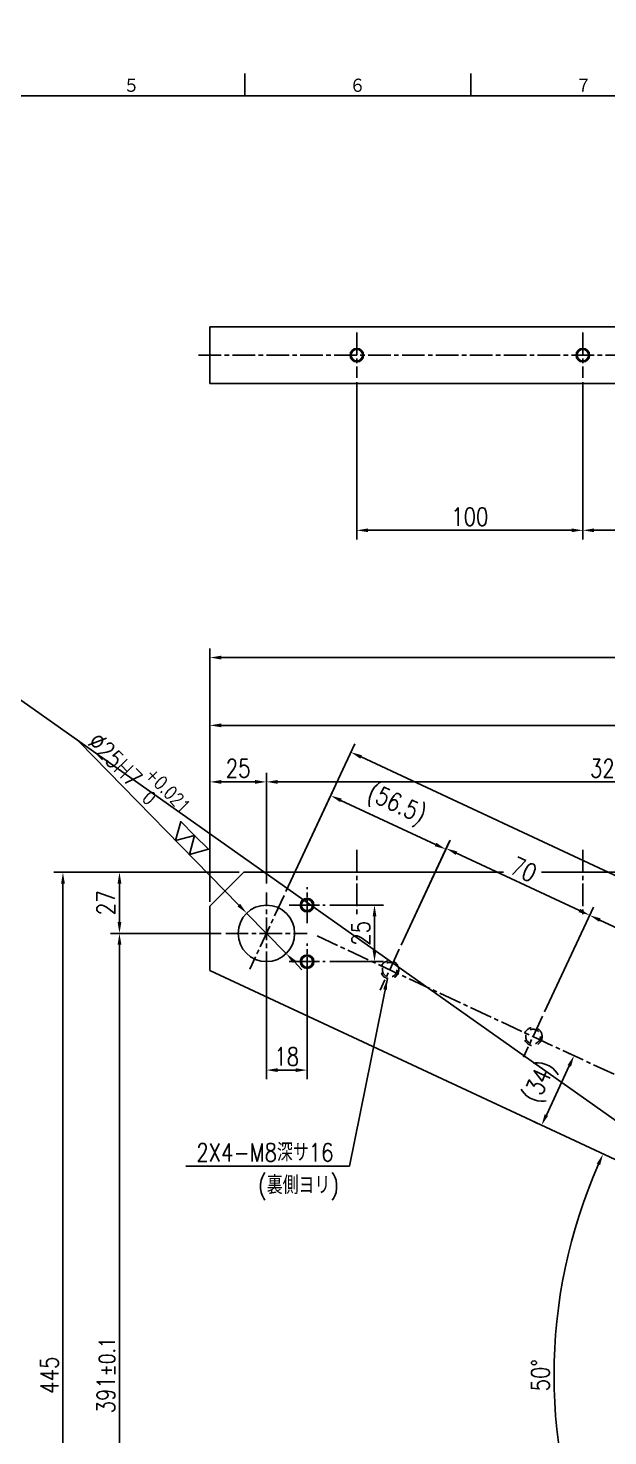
# Model space of a CAD drawing. Extents: x 0 to 1682, y 0 to 2376.
# Drawn here: x 424 to 681, y 1753 to 2376 of the extents above; entities that cross this region are included whole.
import ezdxf
from ezdxf.enums import TextEntityAlignment as Align

# ---------------------------------------------------------------- set-up
doc = ezdxf.new("R2010")
doc.units = 0
doc.header["$LTSCALE"] = 2
doc.header["$MEASUREMENT"] = 0
doc.linetypes.add('GEN7A', pattern=[7.5, 5, -0.75, 1, -0.75])
doc.linetypes.add('HIDDEN2', pattern=[3.5, 2, -1.5])
doc.layers.get('DEFPOINTS').update_dxf_attribs({"linetype": 'CONTINUOUS'})
for name, color, linetype in [('2', 5, 'CONTINUOUS'), ('4', 3, 'CONTINUOUS'), ('5', 3, 'CONTINUOUS'), ('6', 52, 'CONTINUOUS'), ('7A', 4, 'GEN7A'), ('8', 1, 'CONTINUOUS'), ('9', 3, 'HIDDEN2'), ('RAHM2', 1, 'CONTINUOUS')]:
    doc.layers.add(name, color=color, linetype=linetype)
doc.styles.add('DIMENSION', font='monotxt.shx', dxfattribs={"bigfont": 'bigfont.shx'})
doc.styles.get("Standard").update_dxf_attribs({"font": 'romans.shx', "width": 0.8, "bigfont": 'extfont.shx'})
doc.dimstyles.new('GEN-ISO', dxfattribs={"dimscale": 2, "dimtxt": 4, "dimasz": 2.5, "dimexe": 2, "dimexo": 1, "dimgap": 1, "dimtad": 1, "dimdec": 3, "dimrnd": 0.001, "dimdsep": 46, "dimtxsty": 'Standard', "dimcen": 0, "dimclrt": 52, "dimadec": 0, "dimazin": 0, "dimtp": 0.1, "dimtm": 0.1, "dimtfac": 0.6, "dimtdec": 3, "dimtmove": 0, "dimatfit": 3, "dimfxl": 1, "dimarcsym": 0})
doc.dimstyles.new('GEN-ISO$2', dxfattribs={"dimscale": 2, "dimtxt": 4, "dimasz": 2.5, "dimexe": 2, "dimexo": 1, "dimgap": 1, "dimtad": 1, "dimdec": 3, "dimrnd": 0.001, "dimdsep": 46, "dimtxsty": 'Standard', "dimcen": 0, "dimclrt": 52, "dimadec": 3, "dimazin": 0, "dimtp": 0.1, "dimtm": 0.1, "dimtfac": 0.6, "dimtdec": 3, "dimtofl": 0, "dimtmove": 0, "dimatfit": 3, "dimfxl": 1, "dimarcsym": 0})
doc.dimstyles.new('GEN-ISO$3', dxfattribs={"dimscale": 2, "dimtxt": 4, "dimasz": 2.5, "dimexe": 2, "dimexo": 1, "dimgap": 1, "dimtad": 1, "dimdec": 3, "dimrnd": 0.001, "dimdsep": 46, "dimtxsty": 'Standard', "dimcen": 0, "dimclrt": 52, "dimadec": 0, "dimazin": 0, "dimtp": 0.1, "dimtm": 0.1, "dimtfac": 0.6, "dimtdec": 3, "dimtmove": 0, "dimatfit": 0, "dimfxl": 1, "dimarcsym": 0})

# ---------------------------------------------------------------- blocks, each defined once
blk = doc.blocks.new('*D83')
at = {"layer": '5', "color": 0, "lineweight": -2, "transparency": 16777216}
for p, q in [((517.55, 2002.57), (435.55, 2002.57)), ((439.55, 1997.57), (439.55, 1562.57)), ((517.55, 1557.57), (435.55, 1557.57))]:
    blk.add_line(p, q, dxfattribs=at)
at = {"layer": '5', "color": 0, "transparency": 16777216}
for points in [[(438.72, 1997.57), (440.39, 1997.57), (439.55, 2002.57)], [(438.72, 1562.57), (440.39, 1562.57), (439.55, 1557.57)]]:
    blk.add_solid(points, dxfattribs=at)
at = {"layer": 'DEFPOINTS', "color": 0, "transparency": 16777216}
for p in [(519.55, 2002.57), (439.55, 1557.57), (519.55, 1557.57)]:
    blk.add_point(p, dxfattribs=at)
at = {"layer": '5', "color": 52, "transparency": 16777216, "insert": (433.55, 1780.07), "char_height": 8, "attachment_point": 5, "rotation": 90}
blk.add_mtext('445', dxfattribs=at)
blk = doc.blocks.new('*D86')
at = {"layer": '5', "color": 0, "lineweight": -2, "transparency": 16777216}
for p, q in [((509.55, 1975.57), (460.55, 1975.57)), ((464.55, 1589.57), (464.55, 1970.57)), ((509.55, 1584.57), (460.55, 1584.57))]:
    blk.add_line(p, q, dxfattribs=at)
at = {"layer": '5', "color": 0, "transparency": 16777216}
for points in [[(463.72, 1970.57), (465.39, 1970.57), (464.55, 1975.57)], [(463.72, 1589.57), (465.39, 1589.57), (464.55, 1584.57)]]:
    blk.add_solid(points, dxfattribs=at)
at = {"layer": 'DEFPOINTS', "color": 0, "transparency": 16777216}
for p in [(464.55, 1975.57), (511.55, 1975.57), (511.55, 1584.57)]:
    blk.add_point(p, dxfattribs=at)
at = {"layer": '5', "color": 52, "transparency": 16777216, "insert": (458.55, 1780.07), "char_height": 8, "attachment_point": 5, "rotation": 90}
blk.add_mtext('391\\H7%%P0.1', dxfattribs=at)
blk = doc.blocks.new('*D89')
at = {"layer": '5', "color": 0, "lineweight": -2, "transparency": 16777216}
for p, q in [((504.55, 1994.57), (504.55, 2101.57)), ((1014.55, 1709.57), (1014.55, 2101.57)), ((1009.55, 2097.57), (509.55, 2097.57))]:
    blk.add_line(p, q, dxfattribs=at)
at = {"layer": '5', "color": 0, "transparency": 16777216}
for points in [[(509.55, 2098.4), (509.55, 2096.73), (504.55, 2097.57)], [(1009.55, 2098.4), (1009.55, 2096.73), (1014.55, 2097.57)]]:
    blk.add_solid(points, dxfattribs=at)
at = {"layer": 'DEFPOINTS', "color": 0, "transparency": 16777216}
for p in [(504.55, 2097.57), (504.55, 1992.57), (1014.55, 1707.57)]:
    blk.add_point(p, dxfattribs=at)
at = {"layer": '5', "color": 52, "transparency": 16777216, "insert": (759.55, 2103.57), "char_height": 8, "attachment_point": 5}
blk.add_mtext('510', dxfattribs=at)
blk = doc.blocks.new('*D90')
at = {"layer": '5', "color": 0, "lineweight": -2, "transparency": 16777216}
for p, q in [((504.55, 1989.57), (504.55, 2046.57)), ((524.55, 2042.57), (509.55, 2042.57)), ((529.55, 1997.57), (529.55, 2046.57))]:
    blk.add_line(p, q, dxfattribs=at)
at = {"layer": '5', "color": 0, "transparency": 16777216}
for points in [[(509.55, 2043.4), (509.55, 2041.73), (504.55, 2042.57)], [(524.55, 2043.4), (524.55, 2041.73), (529.55, 2042.57)]]:
    blk.add_solid(points, dxfattribs=at)
at = {"layer": 'DEFPOINTS', "color": 0, "transparency": 16777216}
for p in [(504.55, 2042.57), (529.55, 1995.57), (504.55, 1987.57)]:
    blk.add_point(p, dxfattribs=at)
at = {"layer": '5', "color": 52, "transparency": 16777216, "insert": (517.05, 2048.57), "char_height": 8, "attachment_point": 5}
blk.add_mtext('25', dxfattribs=at)
blk = doc.blocks.new('*D91')
at = {"layer": '5', "color": 0, "lineweight": -2, "transparency": 16777216}
for p, q in [((529.55, 1997.57), (529.55, 2046.57)), ((534.55, 2042.57), (844.55, 2042.57)), ((849.55, 1879.57), (849.55, 2046.57))]:
    blk.add_line(p, q, dxfattribs=at)
at = {"layer": '5', "color": 0, "transparency": 16777216}
for points in [[(534.55, 2043.4), (534.55, 2041.73), (529.55, 2042.57)], [(844.55, 2043.4), (844.55, 2041.73), (849.55, 2042.57)]]:
    blk.add_solid(points, dxfattribs=at)
at = {"layer": 'DEFPOINTS', "color": 0, "transparency": 16777216}
for p in [(849.55, 2042.57), (529.55, 1995.57), (849.55, 1877.57)]:
    blk.add_point(p, dxfattribs=at)
at = {"layer": '5', "color": 52, "transparency": 16777216, "insert": (689.55, 2048.57), "char_height": 8, "attachment_point": 5}
blk.add_mtext('320\\H7%%P0.1', dxfattribs=at)
blk = doc.blocks.new('*D97')
at = {"layer": '5', "color": 0, "lineweight": -2, "transparency": 16777216}
for p, q in [((538.21, 1994.13), (568.62, 2059.34)), ((876.18, 1911.5), (571.46, 2053.6)), ((852, 1847.8), (882.4, 1913.01))]:
    blk.add_line(p, q, dxfattribs=at)
at = {"layer": '5', "color": 0, "transparency": 16777216}
for points in [[(571.81, 2054.35), (571.1, 2052.84), (566.93, 2055.71)], [(876.53, 1912.26), (875.83, 1910.75), (880.71, 1909.39)]]:
    blk.add_solid(points, dxfattribs=at)
at = {"layer": 'DEFPOINTS', "color": 0, "transparency": 16777216}
for p in [(566.93, 2055.71), (537.36, 1992.31), (851.15, 1845.99)]:
    blk.add_point(p, dxfattribs=at)
at = {"layer": '5', "color": 52, "transparency": 16777216, "insert": (727.24, 1989.89), "char_height": 8, "attachment_point": 5, "rotation": 335}
blk.add_mtext('(346.5)', dxfattribs=at)
blk = doc.blocks.new('*D100')
at = {"layer": '5', "color": 0, "lineweight": -2, "transparency": 16777216}
for p, q in [((589.17, 1970.36), (610.8, 2016.77)), ((668.02, 1985.67), (613.65, 2011.03)), ((652.61, 1940.78), (674.25, 1987.18))]:
    blk.add_line(p, q, dxfattribs=at)
at = {"layer": '5', "color": 0, "transparency": 16777216}
for points in [[(614, 2011.78), (613.29, 2010.27), (609.11, 2013.14)], [(668.38, 1986.43), (667.67, 1984.92), (672.56, 1983.56)]]:
    blk.add_solid(points, dxfattribs=at)
at = {"layer": 'DEFPOINTS', "color": 0, "transparency": 16777216}
for p in [(609.11, 2013.14), (588.32, 1968.55), (651.76, 1938.97)]:
    blk.add_point(p, dxfattribs=at)
at = {"layer": '5', "color": 52, "transparency": 16777216, "insert": (643.37, 2003.79), "char_height": 8, "attachment_point": 5, "rotation": 335}
blk.add_mtext('70', dxfattribs=at)
blk = doc.blocks.new('*D101')
at = {"layer": '5', "color": 0, "lineweight": -2, "transparency": 16777216}
for p, q in [((652.61, 1940.78), (674.25, 1987.18)), ((731.47, 1956.09), (677.09, 1981.45)), ((716.05, 1911.2), (737.69, 1957.6))]:
    blk.add_line(p, q, dxfattribs=at)
at = {"layer": '5', "color": 0, "transparency": 16777216}
for points in [[(677.44, 1982.2), (676.74, 1980.69), (672.56, 1983.56)], [(731.82, 1956.84), (731.11, 1955.33), (736, 1953.98)]]:
    blk.add_solid(points, dxfattribs=at)
at = {"layer": 'DEFPOINTS', "color": 0, "transparency": 16777216}
for p in [(672.56, 1983.56), (651.76, 1938.97), (715.2, 1909.39)]:
    blk.add_point(p, dxfattribs=at)
at = {"layer": '5', "color": 52, "transparency": 16777216, "insert": (706.81, 1974.2), "char_height": 8, "attachment_point": 5, "rotation": 335}
blk.add_mtext('70', dxfattribs=at)
blk = doc.blocks.new('*D102')
at = {"layer": '5', "color": 0, "lineweight": -2, "transparency": 16777216}
for p, q in [((538.21, 1994.13), (559.67, 2040.14)), ((604.4, 2014.87), (562.51, 2034.4)), ((589.17, 1970.36), (610.62, 2016.38))]:
    blk.add_line(p, q, dxfattribs=at)
at = {"layer": '5', "color": 0, "transparency": 16777216}
for points in [[(562.86, 2035.16), (562.15, 2033.65), (557.98, 2036.52)], [(604.75, 2015.62), (604.05, 2014.11), (608.93, 2012.76)]]:
    blk.add_solid(points, dxfattribs=at)
at = {"layer": 'DEFPOINTS', "color": 0, "transparency": 16777216}
for p in [(557.98, 2036.52), (537.36, 1992.31), (588.32, 1968.55)]:
    blk.add_point(p, dxfattribs=at)
at = {"layer": '5', "color": 52, "transparency": 16777216, "insert": (586.88, 2031.97), "char_height": 8, "attachment_point": 5, "rotation": 335}
blk.add_mtext('(56.5)', dxfattribs=at)
blk = doc.blocks.new('*D103')
at = {"layer": '5', "color": 0, "lineweight": -2, "transparency": 16777216}
for p, q in [((663.85, 1922.3), (662.04, 1923.14)), ((663.55, 1916.92), (653.41, 1895.17)), ((649.48, 1891.48), (647.67, 1892.33))]:
    blk.add_line(p, q, dxfattribs=at)
at = {"layer": '5', "color": 0, "transparency": 16777216}
for points in [[(662.79, 1917.27), (664.31, 1916.57), (665.66, 1921.45)], [(652.65, 1895.52), (654.16, 1894.82), (651.29, 1890.64)]]:
    blk.add_solid(points, dxfattribs=at)
at = {"layer": 'DEFPOINTS', "color": 0, "transparency": 16777216}
for p in [(665.66, 1921.45), (651.29, 1890.64), (651.29, 1890.64)]:
    blk.add_point(p, dxfattribs=at)
at = {"layer": '5', "color": 52, "transparency": 16777216, "insert": (651.14, 1909.47), "char_height": 8, "attachment_point": 5, "rotation": 65}
blk.add_mtext('(34)', dxfattribs=at)
blk = doc.blocks.new('*D110')
at = {"layer": '5', "color": 0, "lineweight": -2, "transparency": 16777216}
for p, q in [((504.55, 1989.57), (504.55, 2071.57)), ((509.55, 2067.57), (889.55, 2067.57)), ((894.55, 2004.57), (894.55, 2071.57))]:
    blk.add_line(p, q, dxfattribs=at)
at = {"layer": '5', "color": 0, "transparency": 16777216}
for points in [[(509.55, 2068.4), (509.55, 2066.73), (504.55, 2067.57)], [(889.55, 2068.4), (889.55, 2066.73), (894.55, 2067.57)]]:
    blk.add_solid(points, dxfattribs=at)
at = {"layer": 'DEFPOINTS', "color": 0, "transparency": 16777216}
for p in [(894.55, 2067.57), (894.55, 2002.57), (504.55, 1987.57)]:
    blk.add_point(p, dxfattribs=at)
at = {"layer": '5', "color": 52, "transparency": 16777216, "insert": (699.55, 2073.57), "char_height": 8, "attachment_point": 5}
blk.add_mtext('390', dxfattribs=at)
blk = doc.blocks.new('*D113')
at = {"layer": '5', "color": 0, "lineweight": -2, "transparency": 16777216}
for p, q in [((517.55, 2002.57), (460.55, 2002.57)), ((464.55, 1980.57), (464.55, 1997.57)), ((509.55, 1975.57), (460.55, 1975.57))]:
    blk.add_line(p, q, dxfattribs=at)
at = {"layer": '5', "color": 0, "transparency": 16777216}
for points in [[(463.72, 1997.57), (465.39, 1997.57), (464.55, 2002.57)], [(463.72, 1980.57), (465.39, 1980.57), (464.55, 1975.57)]]:
    blk.add_solid(points, dxfattribs=at)
at = {"layer": 'DEFPOINTS', "color": 0, "transparency": 16777216}
for p in [(464.55, 2002.57), (519.55, 2002.57), (511.55, 1975.57)]:
    blk.add_point(p, dxfattribs=at)
at = {"layer": '5', "color": 52, "transparency": 16777216, "insert": (458.55, 1989.07), "char_height": 8, "attachment_point": 5, "rotation": 90}
blk.add_mtext('27', dxfattribs=at)
blk = doc.blocks.new('*D116')
at = {"layer": '5', "color": 0, "lineweight": -2, "transparency": 16777216}
for p, q in [((517.32, 1988.08), (446.75, 2060.26)), ((538.29, 1966.63), (520.82, 1984.5)), ((541.79, 1963.05), (545.28, 1959.48))]:
    blk.add_line(p, q, dxfattribs=at)
at = {"layer": '5', "color": 0, "transparency": 16777216}
for points in [[(517.92, 1988.66), (516.72, 1987.5), (520.82, 1984.5)], [(542.38, 1963.63), (541.19, 1962.47), (538.29, 1966.63)]]:
    blk.add_solid(points, dxfattribs=at)
at = {"layer": 'DEFPOINTS', "color": 0, "transparency": 16777216}
for p in [(520.82, 1984.5), (538.29, 1966.63)]:
    blk.add_point(p, dxfattribs=at)
at = {"layer": '5', "color": 52, "transparency": 16777216, "insert": (473.25, 2046.03), "char_height": 8, "attachment_point": 5, "rotation": 314.35089}
blk.add_mtext('∅25H7\\H6;\\S+0.021^   0;', dxfattribs=at)
blk = doc.blocks.new('1A1ﾌﾞﾋﾝ')
at = {"layer": 'RAHM2', "color": 5, "linetype": 'Continuous'}
for p, q in [((260, 584), (260, 579)), ((310, 584), (310, 579)), ((826, 579), (25, 579))]:
    blk.add_line(p, q, dxfattribs=at)
for s, p in [('５', (233.1, 579.6)), ('６', (283.1, 579.6)), ('７', (333.1, 579.6))]:
    blk.add_text(s, height=3.31, dxfattribs=at).set_placement(p)
at = {"layer": 'RAHM2', "color": 5, "linetype": 'Continuous', "width": 0.7}
for tag, p in [('HEADER3', (35, 566.01)), ('HEADER4', (54.75, 566)), ('HEADER15', (74.49, 566)), ('HEADER16', (94.43, 566))]:
    blk.add_attdef(tag, text='', height=6, dxfattribs=at).set_placement(p, align=Align.MIDDLE)
at = {"layer": 'RAHM2', "color": 7, "linetype": 'Continuous'}
blk.add_attdef('HEADER5', text='', height=2.5, dxfattribs=at).set_placement((63.69, 559.1), align=Align.BOTTOM_RIGHT)
for tag, height, width, p in [('HEADER1', 5, 0.9, (775.12, 45.15)), ('HEADER7', 5, 0.8, (590.38, 40.8)), ('GEN-TITLE-SCA', 4, 0.85, (677.79, 40.85)), ('HEADER2', 6, 0.9, (774.89, 36.68)), ('HEADER11', 3.2, 0.63, (46.91, 24.38)), ('HEADER9', 3.33, 0.8, (71.4, 24.2)), ('HEADER10', 3.5, 0.8, (92.57, 24.22)), ('HEADER14', 3.31, 0.8, (542.54, 17.82))]:
    blk.add_attdef(tag, text='', height=height, dxfattribs=dict(at, width=width)).set_placement(p, align=Align.MIDDLE)
at = {"layer": 'RAHM2', "color": 7, "linetype": 'Continuous', "width": 0.8}
blk.add_attdef('GEN-TITLE-DAT', text='', height=3.5, dxfattribs=at).set_placement((691.35, 39.1), align=Align.BOTTOM_LEFT)
at = {"layer": 'RAHM2', "color": 5, "linetype": 'Continuous'}
blk.add_attdef('HEADER6', text='', height=5.8, dxfattribs=at).set_placement((623.09, 17.9), align=Align.BOTTOM_RIGHT)
at = {"layer": 'RAHM2', "color": 5, "linetype": 'Continuous', "style": 'DIMENSION', "width": 1.2}
for tag, p in [('HEADER13', (629.56, 16.75)), ('HEADER12', (663.26, 16.72)), ('GEN-TITLE-DWG', (732.79, 16.74))]:
    blk.add_attdef(tag, text='', height=7.02, dxfattribs=at).set_placement(p, align=Align.BOTTOM_LEFT)
blk.add_attdef('HEADER8', text='', height=7.02, dxfattribs=at).set_placement((822.69, 16.71), align=Align.BOTTOM_RIGHT)
blk = doc.blocks.new('*D120')
at = {"layer": '5', "color": 0, "lineweight": -2, "transparency": 16777216}
for p, q in [((569.55, 2219.35), (569.55, 2149.85)), ((669.55, 2219.35), (669.55, 2149.85)), ((574.55, 2153.85), (664.55, 2153.85))]:
    blk.add_line(p, q, dxfattribs=at)
at = {"layer": '5', "color": 0, "transparency": 16777216}
for points in [[(574.55, 2154.69), (574.55, 2153.02), (569.55, 2153.85)], [(664.55, 2154.69), (664.55, 2153.02), (669.55, 2153.85)]]:
    blk.add_solid(points, dxfattribs=at)
at = {"layer": 'DEFPOINTS', "color": 0, "transparency": 16777216}
for p in [(569.55, 2221.35), (669.55, 2221.35), (669.55, 2153.85)]:
    blk.add_point(p, dxfattribs=at)
at = {"layer": '5', "color": 52, "transparency": 16777216, "insert": (619.55, 2159.85), "char_height": 8, "attachment_point": 5}
blk.add_mtext('100', dxfattribs=at)
blk = doc.blocks.new('*D121')
at = {"layer": '5', "color": 0, "lineweight": -2, "transparency": 16777216}
for p, q in [((669.55, 2219.35), (669.55, 2149.85)), ((769.55, 2219.35), (769.55, 2149.85)), ((674.55, 2153.85), (764.55, 2153.85))]:
    blk.add_line(p, q, dxfattribs=at)
at = {"layer": '5', "color": 0, "transparency": 16777216}
for points in [[(674.55, 2154.69), (674.55, 2153.02), (669.55, 2153.85)], [(764.55, 2154.69), (764.55, 2153.02), (769.55, 2153.85)]]:
    blk.add_solid(points, dxfattribs=at)
at = {"layer": 'DEFPOINTS', "color": 0, "transparency": 16777216}
for p in [(669.55, 2221.35), (769.55, 2221.35), (769.55, 2153.85)]:
    blk.add_point(p, dxfattribs=at)
at = {"layer": '5', "color": 52, "transparency": 16777216, "insert": (719.55, 2159.85), "char_height": 8, "attachment_point": 5}
blk.add_mtext('100', dxfattribs=at)
blk = doc.blocks.new('*D153')
at = {"layer": '5', "color": 0, "lineweight": -2, "transparency": 16777216}
for p, q in [((557.55, 1988.07), (581.38, 1988.07)), ((577.38, 1983.07), (577.38, 1968.07)), ((557.55, 1963.07), (581.38, 1963.07))]:
    blk.add_line(p, q, dxfattribs=at)
at = {"layer": '5', "color": 0, "transparency": 16777216}
for points in [[(576.55, 1983.07), (578.21, 1983.07), (577.38, 1988.07)], [(576.55, 1968.07), (578.21, 1968.07), (577.38, 1963.07)]]:
    blk.add_solid(points, dxfattribs=at)
at = {"layer": 'DEFPOINTS', "color": 0, "transparency": 16777216}
for p in [(555.55, 1988.07), (555.55, 1963.07), (577.38, 1963.07)]:
    blk.add_point(p, dxfattribs=at)
at = {"layer": '5', "color": 52, "transparency": 16777216, "insert": (571.38, 1975.57), "char_height": 8, "attachment_point": 5, "rotation": 90}
blk.add_mtext('25', dxfattribs=at)
blk = doc.blocks.new('*D154')
at = {"layer": '5', "color": 0, "lineweight": -2, "transparency": 16777216}
for p, q in [((529.55, 1957.57), (529.55, 1911.07)), ((547.55, 1955.07), (547.55, 1911.07)), ((534.55, 1915.07), (542.55, 1915.07))]:
    blk.add_line(p, q, dxfattribs=at)
at = {"layer": '5', "color": 0, "transparency": 16777216}
for points in [[(534.55, 1915.9), (534.55, 1914.23), (529.55, 1915.07)], [(542.55, 1915.9), (542.55, 1914.23), (547.55, 1915.07)]]:
    blk.add_solid(points, dxfattribs=at)
at = {"layer": 'DEFPOINTS', "color": 0, "transparency": 16777216}
for p in [(529.55, 1959.57), (547.55, 1957.07), (547.55, 1915.07)]:
    blk.add_point(p, dxfattribs=at)
at = {"layer": '5', "color": 52, "transparency": 16777216, "insert": (538.55, 1921.07), "char_height": 8, "attachment_point": 5}
blk.add_mtext('18', dxfattribs=at)
blk = doc.blocks.new('*D162')
at = {"layer": '5', "color": 0, "lineweight": -2, "transparency": 16777216}
blk.add_arc((888.42, 1780.07), 231.61, 156.2369, 203.7631, dxfattribs=at)
at = {"layer": '5', "color": 0, "transparency": 16777216}
for points in [[(675.68, 1873.74), (677.2, 1873.05), (678.5, 1877.95)], [(677.2, 1687.08), (675.68, 1686.39), (678.5, 1682.18)]]:
    blk.add_solid(points, dxfattribs=at)
at = {"layer": 'DEFPOINTS', "color": 0, "transparency": 16777216}
for p in [(504.55, 1959.06), (786.55, 1827.57), (659.25, 1813.63), (786.55, 1732.57), (504.55, 1601.07)]:
    blk.add_point(p, dxfattribs=at)
at = {"layer": '5', "color": 52, "transparency": 16777216, "insert": (650.8, 1780.07), "char_height": 8, "attachment_point": 5, "rotation": 90}
blk.add_mtext('50°', dxfattribs=at)

msp = doc.modelspace()

# ---------------------------------------------------------------- linework, layer by layer
at = {"layer": '2'}
for p, q in [((1014.5532, 2243.8543), (504.5532, 2243.8543)), ((504.5532, 2243.8543), (504.5532, 2218.8543)), ((504.5532, 2218.8543), (1014.5532, 2218.8543)), ((519.5532, 2002.5661), (504.5532, 1987.5661)), ((519.5532, 2002.5661), (634.3759, 2002.5661)), ((651.1893, 2002.5661), (894.5532, 2002.5661)), ((504.5532, 1987.5661), (504.5532, 1959.0648)), ((504.5532, 1959.0648), (786.5532, 1827.5661))]:
    msp.add_line(p, q, dxfattribs=at)
for centre, radius in [((569.5532, 2231.3543), 2.5), ((669.5532, 2231.3543), 2.5), ((529.5532, 1975.5661), 12.5), ((547.5532, 1988.0661), 2.5), ((547.5532, 1963.0661), 2.5)]:
    msp.add_circle(centre, radius, dxfattribs=at)
at = {"layer": '4'}
for centre in [(569.5532, 2231.3543), (669.5532, 2231.3543), (547.5532, 1988.0661), (547.5532, 1963.0661)]:
    msp.add_circle(centre, 3, dxfattribs=at)
at = {"layer": '7A'}
for p, q in [((569.5532, 2241.3543), (569.5532, 2221.3543)), ((669.5532, 2241.3543), (669.5532, 2221.3543)), ((499.5532, 2231.3543), (1019.5532, 2231.3543)), ((569.5532, 2012.5661), (569.5532, 1982.5661)), ((669.5532, 2012.5661), (669.5532, 1982.5661)), ((529.5532, 1957.5661), (529.5532, 1993.5661)), ((547.5532, 1980.0661), (547.5532, 1996.0661)), ((537.3629, 1992.314), (522.1573, 1959.7057)), ((539.5532, 1988.0661), (555.5532, 1988.0661)), ((511.5532, 1975.5661), (547.5532, 1975.5661)), ((551.9435, 1974.4812), (800.9222, 1858.3805)), ((547.5532, 1955.0661), (547.5532, 1971.0661)), ((588.3216, 1968.5516), (579.8692, 1950.4255)), ((539.5532, 1963.0661), (555.5532, 1963.0661)), ((651.7631, 1938.9683), (643.3108, 1920.8422))]:
    msp.add_line(p, q, dxfattribs=at)
at = {"layer": '8'}
msp.add_line((1682, 1188), (0, 2376), dxfattribs=at)
for points in [[(489.3968, 2016.6427), (497.7619, 2018.8843), (491.6384, 2025.0078), (489.3968, 2016.6427)], [(495.5204, 2010.5192), (503.8854, 2012.7607), (497.7619, 2018.8843), (495.5204, 2010.5192)]]:
    msp.add_lwpolyline(points, close=True, dxfattribs=at)
at = {"layer": '9'}
for centre, radius in [((584.0954, 1959.4885), 4), ((584.0954, 1959.4885), 3.25), ((647.5369, 1929.9053), 4), ((647.5369, 1929.9053), 3.25)]:
    msp.add_circle(centre, radius, dxfattribs=at)

# ---------------------------------------------------------------- block references
at = {"layer": '2', "xscale": 2, "yscale": 2, "zscale": 2}
msp.add_blockref('1A1ﾌﾞﾋﾝ', (0, 1188), dxfattribs=at)

# ---------------------------------------------------------------- texts
at = {"layer": '5', "color": 52, "insert": (559.2623, 1878.6404), "char_height": 8, "attachment_point": 6}
msp.add_mtext('2X4-M8深サ16', dxfattribs=at)
at = {"layer": '6', "width": 0.8}
msp.add_text('(裏側ヨリ)', height=8, dxfattribs=at).set_placement((525.8793, 1860.2192))

# ---------------------------------------------------------------- dimensions: what is measured, and where the dimension line sits
at = {"layer": '5'}
for base, p1, p2, picture, middle in [((669.5532, 2153.8543), (569.5532, 2221.3543), (669.5532, 2221.3543), '*D120', (619.5532, 2159.8543)), ((769.5532, 2153.8543), (669.5532, 2221.3543), (769.5532, 2221.3543), '*D121', (719.5532, 2159.8543)), ((504.5532, 2097.5661), (1014.5532, 1707.5661), (504.5532, 1992.5661), '*D89', (759.5532, 2103.5661)), ((894.5532, 2067.5661), (504.5532, 1987.5661), (894.5532, 2002.5661), '*D110', (699.5532, 2073.5661)), ((504.5532, 2042.5661), (529.5532, 1995.5661), (504.5532, 1987.5661), '*D90', (517.0532, 2048.5661)), ((547.5532, 1915.0661), (529.5532, 1959.5661), (547.5532, 1957.0661), '*D154', (538.5532, 1921.0661))]:
    dim = msp.add_linear_dim(base=base, p1=p1, p2=p2, dimstyle='GEN-ISO', dxfattribs=at)
    dim.commit()
    dim.dimension.update_dxf_attribs({"geometry": picture, "text_midpoint": middle})
dim = msp.add_diameter_dim_2p(p1=(538.2913, 1966.6277), p2=(520.815, 1984.5045), text='<>H7\\H6;\\S+0.021^   0;', dimstyle='GEN-ISO$3', dxfattribs=at)
dim.commit()
dim.dimension.update_dxf_attribs({"geometry": '*D116', "text_midpoint": (466.8185, 2039.7386), "dimtype": 163})
for p1, p2, distance, text, picture, middle in [((851.1508, 1845.9923), (537.3629, 1992.314), -69.95, '(346.5)', '*D97', (727.2402, 1989.8862)), ((588.3216, 1968.5516), (537.3629, 1992.314), -48.7735, '(56.5)', '*D102', (586.876, 2031.9735)), ((665.6631, 1921.4529), (651.2941, 1890.6384), 0, '(<>)', '*D103', (651.1418, 1909.4669))]:
    dim = msp.add_aligned_dim(p1=p1, p2=p2, distance=distance, text=text, dimstyle='GEN-ISO', dxfattribs=at)
    dim.commit()
    dim.dimension.update_dxf_attribs({"geometry": picture, "text_midpoint": middle})
dim = msp.add_linear_dim(base=(849.5532, 2042.5661), p1=(529.5532, 1995.5661), p2=(849.5532, 1877.5661), text='<>\\H7%%P0.1', dimstyle='GEN-ISO', dxfattribs=at)
dim.commit()
dim.dimension.update_dxf_attribs({"geometry": '*D91', "text_midpoint": (689.5532, 2048.5661)})
for p1, p2, picture, middle in [((651.7631, 1938.9683), (588.3216, 1968.5516), '*D100', (643.3709, 2003.7882)), ((715.2047, 1909.3851), (651.7631, 1938.9683), '*D101', (706.8124, 1974.2049))]:
    dim = msp.add_aligned_dim(p1=p1, p2=p2, distance=-49.2, dimstyle='GEN-ISO', dxfattribs=at)
    dim.commit()
    dim.dimension.update_dxf_attribs({"geometry": picture, "text_midpoint": middle})
for base, p1, p2, picture, middle in [((439.5532, 1557.5661), (519.5532, 2002.5661), (519.5532, 1557.5661), '*D83', (433.5532, 1780.0661)), ((464.5532, 2002.5661), (511.5532, 1975.5661), (519.5532, 2002.5661), '*D113', (458.5532, 1989.0661)), ((577.3808, 1963.0661), (555.5532, 1988.0661), (555.5532, 1963.0661), '*D153', (571.3808, 1975.5661))]:
    dim = msp.add_linear_dim(base=base, p1=p1, p2=p2, angle=90, dimstyle='GEN-ISO', dxfattribs=at)
    dim.commit()
    dim.dimension.update_dxf_attribs({"geometry": picture, "text_midpoint": middle})
dim = msp.add_linear_dim(base=(464.5532, 1975.5661), p1=(511.5532, 1584.5661), p2=(511.5532, 1975.5661), angle=90, text='<>\\H7%%P0.1', dimstyle='GEN-ISO', dxfattribs=at)
dim.commit()
dim.dimension.update_dxf_attribs({"geometry": '*D86', "text_midpoint": (458.5532, 1780.0661)})
dim = msp.add_angular_dim_2l(base=(659.2481, 1813.6344), line1=((504.5532, 1601.0673), (786.5532, 1732.5661)), line2=((504.5532, 1959.0648), (786.5532, 1827.5661)), dimstyle='GEN-ISO$2', override={"dimazin": 2, "dimtmove": 2}, dxfattribs=at)
dim.commit()
dim.dimension.update_dxf_attribs({"geometry": '*D162', "text_midpoint": (650.8026, 1780.0661)})

# ---------------------------------------------------------------- leaders
at = {"layer": '5', "annotation_type": 0, "has_hookline": 1, "hookline_direction": 1, "text_width": 65.341}
msp.add_leader([(583.0601, 1955.6248), (566.2623, 1872.6404), (561.2623, 1872.6404)], dimstyle='GEN-ISO', override={"dimtad": 1}, dxfattribs=at)

doc.saveas('drawing.dxf')
